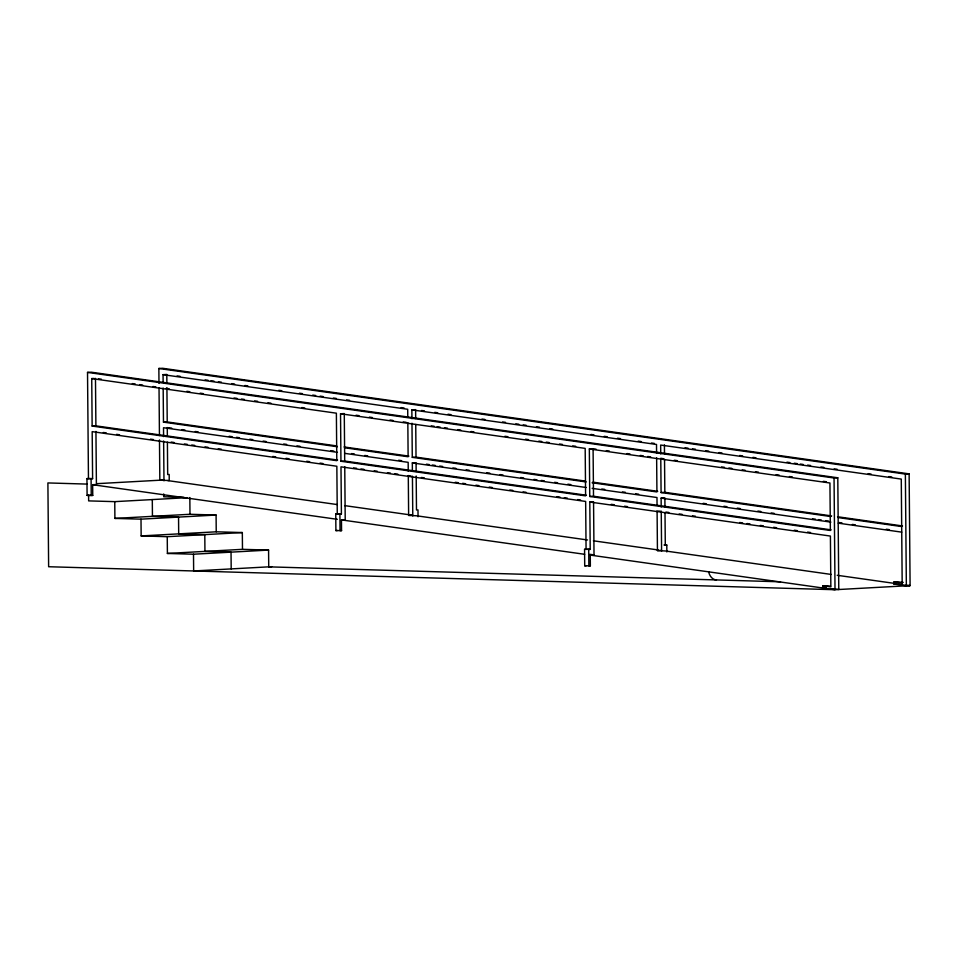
<?xml version="1.0" encoding="UTF-8"?>
<svg xmlns="http://www.w3.org/2000/svg" width="958" height="958" viewBox="0 0 958 958"><rect width="100%" height="100%" fill="white"/><g stroke="black" fill="none" stroke-linecap="round" stroke-linejoin="round"><path stroke-width="1.44" d="M830.538 586.116L822.718 585.745L822.611 587.961L826.359 587.757M158.992 383.38L158.86 368.483L905.37 474.078L906.352 585.805L893.934 584.045L894.053 581.829L903.226 582.38M95.944 431.435L96.411 484.509L92.651 484.712L92.746 495.418L87.094 495.382L86.95 478.617L88.459 478.545L87.525 372.399L91.285 372.195L837.795 477.791L838.777 589.517L836.011 589.122M158.86 368.483L162.609 368.279L909.13 473.875L910.1 585.601L835.017 589.721L48.63 566.729L47.9 482.94L87.058 484.089M91.728 378.578L336.378 413.185L336.797 460.666L92.136 426.059L91.728 378.578L94.231 378.434M163.123 382.074L163.052 374.662L166.812 374.446L166.884 383.356M92.136 426.059L95.896 425.855L337.599 460.044M163.171 388.014L163.471 422.143L167.219 421.939L336.713 445.913M340.533 413.772L585.182 448.38L585.601 495.861L340.94 461.253L340.533 413.772L344.281 413.569L344.7 461.049L586.404 495.238M411.94 418.754L411.856 409.856L415.616 409.641L415.688 418.55M340.94 461.253L344.7 461.049M411.976 423.208L412.275 457.337L416.023 457.134L585.518 481.108M589.338 448.967L829.939 483L830.358 530.481L589.745 496.448L589.338 448.967L591.84 448.823M86.95 478.617L92.603 478.665L92.184 431.639L336.845 466.247L337.264 513.835L335.755 513.919L335.899 530.576L341.551 530.612L341.455 519.907L345.215 519.703L344.748 466.63M412.383 470.294L412.323 462.918L414.826 462.786M96.662 483.682L162.465 480.066M159.483 439.985L159.83 480.209L169.231 480.509L169.183 474.45L167.686 474.533L167.399 442.213M87.094 495.382L92.746 495.418M88.603 495.298L88.651 500.89L114.756 501.645L186.942 497.681M87.525 372.399L834.047 477.994L837.795 477.791M905.37 474.078L909.13 473.875M114.756 501.645L114.9 518.41L189.983 514.278L216.089 515.045L216.233 531.798L141.149 535.929L141.006 519.164L216.089 515.045M589.745 496.448L593.505 496.244L831.161 529.858M660.78 458.403L661.08 492.532L664.828 492.316L831.64 515.919M335.755 513.919L341.407 513.955L340.988 466.833L585.649 501.441L586.068 549.245L584.572 549.329L584.715 565.771L590.356 565.807L590.26 555.101L594.02 554.898L593.553 501.824L589.793 502.028L590.212 549.365L584.572 549.329M661.2 506.962L661.128 498.112L664.876 497.909L664.96 506.77M408.288 475.599L408.635 515.404L412.395 515.2L344.593 505.608M408.635 515.404L416.538 515.787L587.505 539.965M167.255 536.696L242.326 532.564L242.482 549.329L167.399 553.449L167.255 536.696L141.149 535.929M335.899 530.576L337.408 530.492M341.551 530.612L340.042 530.696L339.898 514.039M167.399 553.449L193.504 554.215L268.575 550.084L268.731 566.849L780.519 581.805M271.713 566.681L193.648 570.968L193.504 554.215M666.852 551.964L666.792 545.078L665.295 545.162L665.008 512.674M657.092 510.794L657.439 550.599L661.2 550.383M657.439 550.599L665.343 550.97L831.316 574.453M584.715 565.771L586.212 565.687M590.356 565.807L588.859 565.891L588.715 549.449M893.934 584.045L896.437 583.913M830.873 589.134L834.622 588.931M88.459 478.545L92.603 478.665M184.032 497.358L163.734 496.759L163.71 493.969M337.264 513.835L341.407 513.955M114.9 518.41L141.006 519.164M216.233 531.798L242.326 532.564M664.038 544.994L666.792 545.078M586.068 549.245L590.212 549.365M242.482 549.329L268.575 550.084M905.633 585.47L910.1 585.601L902.197 585.218L901.274 479.084L660.661 445.051L660.745 453.948M177.122 375.907L180.068 376.326M205.132 379.871L208.078 380.29M211.023 380.709L213.969 381.128M218.388 381.751L221.334 382.17M231.656 383.619L234.602 384.038M244.925 385.499L247.871 385.918M278.814 390.301L281.772 390.708M299.447 393.211L302.405 393.63M312.715 395.091L315.661 395.51M320.092 396.133L323.038 396.552M333.348 398.013L336.294 398.432M346.616 399.881L349.562 400.3M401.151 407.605L404.096 408.012M421.508 410.479L424.454 410.898M434.776 412.359L437.722 412.778M448.033 414.227L450.979 414.646M481.934 419.029L484.88 419.448M502.567 421.951L505.513 422.358M515.835 423.819L518.781 424.238M523.2 424.861L526.146 425.28M536.468 426.741L539.414 427.16M549.736 428.621L552.682 429.028M591.002 434.453L593.948 434.872M604.259 436.333L607.216 436.752M617.527 438.201L620.473 438.62M638.16 441.123L641.106 441.542M651.428 443.003L654.374 443.422M685.078 447.757L688.036 448.176M692.466 448.811L695.412 449.218M705.747 450.691L708.704 451.098M719.039 452.559L721.985 452.978M739.696 455.493L742.654 455.9M752.988 457.361L755.934 457.78M786.937 462.175L789.883 462.582M794.314 463.217L797.272 463.636M800.217 464.043L803.175 464.462M807.606 465.097L810.552 465.504M820.886 466.977L823.844 467.384M834.167 468.845L837.124 469.264M868.128 473.647L871.073 474.066M888.785 476.581L891.742 476.988M163.052 374.662L407.713 409.27L407.773 416.682M411.856 409.856L656.517 444.464L656.589 453.362M98.423 378.793L101.368 379.2M132.324 383.583L135.27 384.002M139.688 384.625L142.646 385.044M152.957 386.505L155.903 386.912M166.225 388.373L169.171 388.792M186.858 391.295L189.804 391.714M200.126 393.175L203.072 393.594M234.015 397.965L236.973 398.384M241.392 399.007L244.338 399.426M254.648 400.887L257.606 401.306M267.917 402.767L270.863 403.174M301.818 407.557L304.764 407.976M356.077 415.233L359.022 415.652M369.345 417.113L372.291 417.52M389.978 420.023L392.924 420.442M403.234 421.903L406.18 422.322M431.244 425.867L434.19 426.286M437.135 426.693L440.081 427.112M444.5 427.735L447.458 428.154M457.768 429.615L460.714 430.034M471.037 431.495L473.982 431.914M504.938 436.285L507.884 436.704M525.571 439.207L528.517 439.626M538.827 441.087L541.773 441.494M546.204 442.129L549.15 442.536M559.46 443.997L562.418 444.416M572.728 445.877L575.674 446.296M596.044 449.17L593.086 448.751L593.505 496.244M606.378 450.631L609.324 451.05M627.035 453.565L629.993 453.972M640.327 455.433L643.273 455.852M647.704 456.487L650.662 456.906M660.996 458.367L663.942 458.774M674.276 460.235L677.234 460.654M721.518 466.917L724.464 467.336M728.894 467.971L731.84 468.378M742.175 469.851L745.132 470.258M755.467 471.719L758.413 472.138M776.124 474.653L779.082 475.06M789.416 476.533L792.362 476.94M823.365 481.335L826.323 481.742M344.078 446.955L408.934 456.128M592.882 482.149L657.739 491.322M837.543 516.745L902.484 525.942M163.471 422.143L337.384 446.739M344.748 447.781L408.12 456.75L407.833 422.622M412.275 457.337L586.188 481.934M592.08 482.772L656.925 491.945L656.637 457.816M661.08 492.532L830.837 516.542M838.214 517.583L901.682 526.565M168.74 427.723L171.686 428.142M182.008 429.603L184.954 430.022M195.276 431.483L198.222 431.902M229.166 436.273L232.123 436.692M236.542 437.315L239.488 437.734M249.81 439.195L252.756 439.614M263.067 441.075L266.013 441.482M283.7 443.985L286.646 444.404M296.968 445.865L299.914 446.284M330.869 450.655L333.815 451.074M351.502 453.577L354.448 453.996M364.77 455.457L367.716 455.876M398.66 460.247L401.606 460.666M426.394 464.175L429.34 464.594M432.286 465.001L435.231 465.42M439.662 466.055L442.608 466.462M452.918 467.923L455.864 468.342M466.187 469.803L469.133 470.222M486.82 472.725L489.766 473.132M500.088 474.593L503.034 475.012M520.721 477.515L523.667 477.934M533.977 479.395L536.935 479.814M541.354 480.437L544.3 480.856M554.622 482.305L557.568 482.724M567.878 484.185L570.824 484.604M601.78 488.987L604.726 489.394M622.413 491.897L625.358 492.316M635.681 493.777L638.627 494.196M703.256 503.333L706.214 503.752M723.925 506.255L726.883 506.674M737.205 508.135L740.163 508.554M757.874 511.057L760.832 511.476M771.166 512.937L774.112 513.356M812.492 518.793L815.45 519.2M818.395 519.619L821.353 520.038M825.784 520.661L828.73 521.08M839.064 522.541L842.01 522.96M852.345 524.421L855.302 524.84M886.306 529.223L889.252 529.642M337.432 452.332L163.519 427.723L163.59 436.573M344.796 453.374L408.168 462.331L408.252 471.18M412.323 462.918L586.236 487.514M592.128 488.352L656.984 497.525L657.044 504.902M661.128 498.112L830.885 522.122M838.262 523.164L901.741 532.145M103.308 432.477L106.254 432.896M116.577 434.357L119.522 434.776M150.478 439.147L153.424 439.566M171.111 442.069L174.057 442.488M184.367 443.949L187.325 444.368M191.744 444.991L194.69 445.41M205.012 446.871L207.958 447.278M218.268 448.739L221.214 449.158M272.802 456.451L275.748 456.87M286.071 458.331L289.017 458.75M306.704 461.253L309.65 461.672M319.972 463.121L322.918 463.54M353.586 467.887L356.544 468.294M360.962 468.929L363.908 469.336M374.219 470.797L377.177 471.216M387.487 472.677L390.433 473.096M394.864 473.719L397.81 474.138M408.12 475.599L411.066 476.018M421.388 477.467L424.334 477.886M455.289 482.269L458.235 482.688M462.654 483.311L465.6 483.73M475.922 485.191L478.868 485.598M489.179 487.059L492.137 487.478M509.812 489.981L512.769 490.4M523.08 491.861L526.026 492.28M556.981 496.651L559.927 497.07M564.346 497.693L567.292 498.112M577.614 499.573L580.56 499.992M611.264 504.327L614.222 504.746M624.556 506.207L627.502 506.626M658.505 511.009L661.451 511.428M665.882 512.051L668.84 512.47M679.162 513.931L682.12 514.35M692.454 515.811L695.4 516.23M739.684 522.493L742.642 522.912M747.072 523.535L750.018 523.954M760.353 525.415L763.31 525.834M773.645 527.295L776.591 527.714M794.302 530.217L797.26 530.636M807.594 532.097L810.54 532.516M589.793 502.028L830.406 536.061L830.849 586.895L822.718 585.745M894.053 581.829L902.185 582.979M167.734 480.593L337.228 504.567M593.397 540.803L658.254 549.976M837.22 575.291L894.736 583.422M897.682 583.841L900.436 584.224M589.865 554.311L594.02 554.898M92.651 484.712L337.312 519.32M341.455 519.907L584.643 554.299M590.26 555.101L835.017 589.721L834.047 477.994M664.421 444.835L664.493 453.745M664.541 459.672L664.828 492.316M661.248 511.38L661.595 551.185M418.047 516.769L417.987 509.884L416.49 509.967L416.191 476.006M415.736 424.478L416.023 457.134M416.071 462.714L416.155 471.576M412.431 476.186L412.778 515.991M231.189 568.908L231.034 552.155L204.94 551.389L204.796 534.624L178.691 533.869L178.547 517.104L152.442 516.35L152.298 499.585M189.84 497.525L189.983 514.278M166.92 387.81L167.219 421.939M167.267 427.519L167.351 436.333M163.626 440.991L163.974 480.796M159.028 387.846L159.447 435.519M95.477 378.374L95.896 425.855M91.094 478.749L91.238 495.502M716.464 579.937A10.885 8.059 86.9 0 1 708.597 571.651"/></g></svg>
